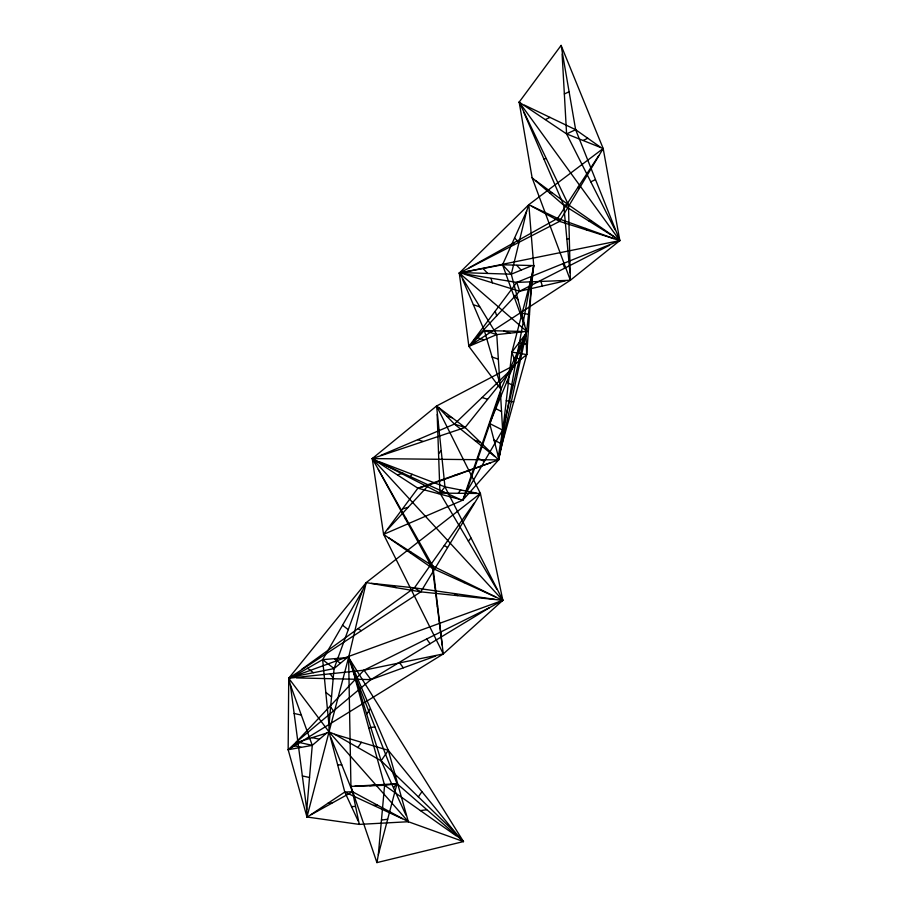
<?xml version="1.0" encoding="UTF-8"?>
<svg xmlns="http://www.w3.org/2000/svg" width="908" height="908" viewBox="0 0 908 908"><rect width="100%" height="100%" fill="white"/><g stroke="black" fill="none" stroke-linecap="round" stroke-linejoin="round"><path stroke-width="1.36" d="M480.411 493.475L420.779 591.857L288.721 678.242L329.036 731.893L334.609 734.266L388.295 750.337L455.6 832.965L463.477 841.568L376.934 862.6L350.942 786.373L348.604 657.483L388.295 750.337L408.339 821.729L352.542 791.742L306.961 817.007L306.768 809.686L312.273 745.343L290.356 684.791L288.721 678.242L292.682 676.835L322.646 659.651L348.604 657.483L329.036 731.893L326.653 733.085L312.273 745.343L288.165 749.724L288.721 678.242L366.219 582.595L480.411 493.475L436.578 405.989L515.279 364.823L515.676 363.677L526.708 354.585L532.281 274.352L533.722 265.579L528.831 204.675L603.184 148.526L561.11 45.4L519.172 102.116L532.111 177.741L570.372 280.254L468.869 346.357L500.955 389.294L500.467 393.039L502.623 430.063L498.344 456.599L498.594 459.913L462.785 500.149L383.585 534.358L443.308 653.93L288.165 749.724L306.961 817.007L359.296 824.396L408.339 821.729L463.477 841.568L348.604 657.483L366.219 582.595L420.779 591.857L502.85 600.324L480.411 493.475L439.96 493.123L372.235 458.585L436.578 405.989L465.112 427.498L498.594 459.913L526.685 331.363L533.722 265.579L502.544 264.784L459.289 273.047L468.869 346.357L496.767 334.598L526.685 331.363L502.544 264.784L526.629 211.155L528.831 204.675L559.578 221.37L619.835 240.597L603.184 148.526L566.592 133.919L519.172 102.116L568.465 204.799L570.372 280.254L516.743 282.399L459.289 273.047L528.831 204.675M306.961 817.007L329.036 731.893L328.98 725.117L334.087 668.583L362.44 590.745L366.219 582.595M376.934 862.6L378.318 854.791L384.595 785.318L352.826 670.183L348.604 657.483M436.578 405.989L444.965 486.858L502.85 600.324L288.721 678.242L363.972 670.206L443.308 653.93L502.85 600.324L432.526 568.329L383.585 534.358L417.884 488.198L498.594 459.913L500.66 449.256L511.908 352.122L532.281 274.352M405.399 518.888L405.57 517.753M410.507 552.983L410.677 551.86M443.308 653.93L432.526 568.329L432.866 566.07L372.235 458.585L465.112 427.498L515.279 364.823L533.722 265.579M437.384 606.794L437.554 605.659M464.181 582.664L464.351 581.54M515.279 364.823L498.594 459.913L372.235 458.585L383.585 534.358M288.165 749.724L296.087 742.245L363.972 670.206L489.31 607.781L502.85 600.324L372.235 458.585L417.884 488.198L462.785 500.149L466.122 492.817L502.623 430.063L523.632 340.909L526.685 331.363L459.289 273.047L559.578 221.37L603.184 148.526M524.711 325.178L511.283 274.205L526.629 211.155M378.318 854.791L397.023 783.695L352.826 670.183M500.66 449.256L526.708 354.585L525.948 333.565L526.685 331.363L500.955 389.294L462.785 500.149M466.122 492.817L500.467 393.039M498.344 456.599L489.673 423.548L523.632 340.909M328.98 725.117L322.646 659.651L362.44 590.745M469.22 267.724L557.625 218.363L598.724 155.654M366.673 714.04L370.248 708.808M357.865 747.522L361.452 742.301M405.978 815.112L381.122 760.79L388.295 750.337M393.55 787.951L397.136 782.719M418.361 796.884L421.948 791.651M301.615 669.4L414.445 587.851L474.135 503.111M468.869 346.357L516.743 282.399L619.835 240.597L575.638 129.696L561.11 45.4M515.676 363.677L511.908 352.122L525.948 333.565M409.61 477.415L412.107 474.282M438.564 453.75L441.061 450.618M496.812 589.281L439.96 493.123L444.965 486.858L476.621 493.123M458.29 493.123L460.787 489.991M468.38 541.202L470.889 538.069M471.036 344.972L484.327 330.501L523.076 331.488M387.557 529.591L428.678 485.099L491.058 462.592M473.794 340.398L519.614 291.218L609.677 245.217M380.985 455.305L454.397 424.093L509.717 370.918M289.856 749.134L297.926 742.165L326.653 733.085M292.682 676.835L334.087 668.583L346.572 658.141M296.087 742.245L370.929 679.615L489.31 607.781M570.372 280.254L619.835 240.597L519.172 102.116M311.126 814.499L344.779 792.026L352.542 791.742L359.296 824.396M564.356 93.978L568.873 91.867M545.481 119.504L549.998 117.393M614.966 229.724L566.592 133.919L575.638 129.696L599.972 146.846M583.288 140.388L587.805 138.277M590.779 181.816L595.308 179.716M464.056 272.684L511.283 274.205L531.044 265.976M296.598 677.913L370.929 679.615L435.726 656.03M397.613 474.793L403.004 473.238M454.477 475.395L459.868 473.84M417.884 488.198L428.678 485.099L458.835 498.798M438.36 493.498L443.751 491.954M402.721 508.889L408.112 507.345M465.18 274.42L519.614 291.218L565.151 280.901M368.705 727.751L374.925 726.933M369.76 785.749L375.969 784.943M350.942 786.373L384.595 785.318L397.023 783.695L463.477 841.568M420.404 810.594L426.612 809.777M381.462 820.049L387.671 819.243M543.801 158.809L546.162 158.594M549.624 192.848L551.985 192.632M532.111 177.741L563.743 205.231L568.465 204.799L619.835 240.597L459.289 273.047L496.767 334.598L499.911 383.619L500.955 389.294M589.11 221.132L591.46 220.916M566.842 238.974L569.202 238.759M354.926 786.192L397.023 783.695M337.889 764.956L341.771 764.82M327.958 803.262L331.84 803.126M373.574 805.385L377.456 805.248M351.51 806.588L355.391 806.452M371.361 583.322L414.445 587.851L494.327 599.269M522.1 313.237L529.489 314.474M518.933 342.838L526.322 344.075M511.908 352.122L526.708 354.585M513.792 357.9L521.192 359.125M506.289 400.689L513.678 401.926M294.147 713.484L301.32 715.061M312.284 737.625L319.468 739.214M290.356 684.791L297.926 742.165L312.273 745.343M293.886 745.65L301.07 747.239M302.353 775.92L309.526 777.509M482.057 397.5L487.414 399.202M446.645 416.034L452.002 417.725M438.904 407.964L454.397 424.093L465.112 427.498M474.555 440.301L479.912 442.003M417.691 439.699L423.049 441.401M473.374 304.748L479.594 306.802M503.702 331L509.921 333.043M462.41 278.994L484.327 330.501L496.767 334.598M477.687 337.742L483.896 339.785M492.125 357.06L498.333 359.114M531.804 206.195L557.625 218.363L613.717 238.532M379.26 461.718L444.965 486.858M377.342 461.389L428.678 485.099M408.339 821.729L329.036 731.893L344.779 792.026L402.369 818.744M524.359 105.078L575.638 129.696M388.499 537.649L432.866 566.07L495.825 597.01M506.653 382.234L513.122 385.491M495.076 408.294L501.545 411.551M489.673 423.548L502.623 430.063M494.009 440.074L500.49 443.331M477.892 458.177L484.373 461.446M334.609 734.266L381.122 760.79L455.6 832.965M523.859 112.399L563.743 205.231L614.466 237.045M444.284 545.481L447.451 547.479M454.386 593.56L457.553 595.569M414.445 587.851L420.779 591.857M392.903 585.581L396.07 587.59M358.024 628.62L361.191 630.629M384.595 785.318L456.213 835.859M535.516 180.465L568.465 204.799M342.543 625.203L348.263 629.664M334.609 658.89L340.33 663.362M322.646 659.651L334.087 668.583M307.664 668.243L313.385 672.703M325.813 692.384L331.534 696.845M454.397 424.093L494.712 456.497M514.586 237.975L518.956 242.686M516.8 265.374L521.158 270.096M502.544 264.784L511.283 274.205M513.633 294.986L517.991 299.697M483.294 268.734L487.664 273.444M426.635 638.994L430.12 643.693M399.849 663.124L403.322 667.823M363.972 670.206L370.929 679.615M330.285 674.065L333.758 678.764M330.024 706.231L333.508 710.93M578.18 187.014L579.145 188.512M585.671 228.441L586.647 229.951M557.625 218.363L559.578 221.37M544.721 212.279L545.685 213.777M513.429 243.049L514.393 244.547M378.284 469.447L432.526 568.329M344.779 792.026L358.229 821.15M331 737.898L352.542 791.742M563.21 263.808L564.64 268.212M540.952 281.65L542.382 286.065M516.743 282.399L519.614 291.218M490.956 278.404L492.397 282.819M495.269 311.399L496.699 315.802M352.213 667.289L381.122 760.79M484.327 330.501L499.911 383.619M297.926 742.165L306.768 809.686M432.866 566.07L442.253 645.259M563.743 205.231L569.94 272.729M562.109 54.037L566.592 133.919M437.168 414.389L439.96 493.123"/></g></svg>
